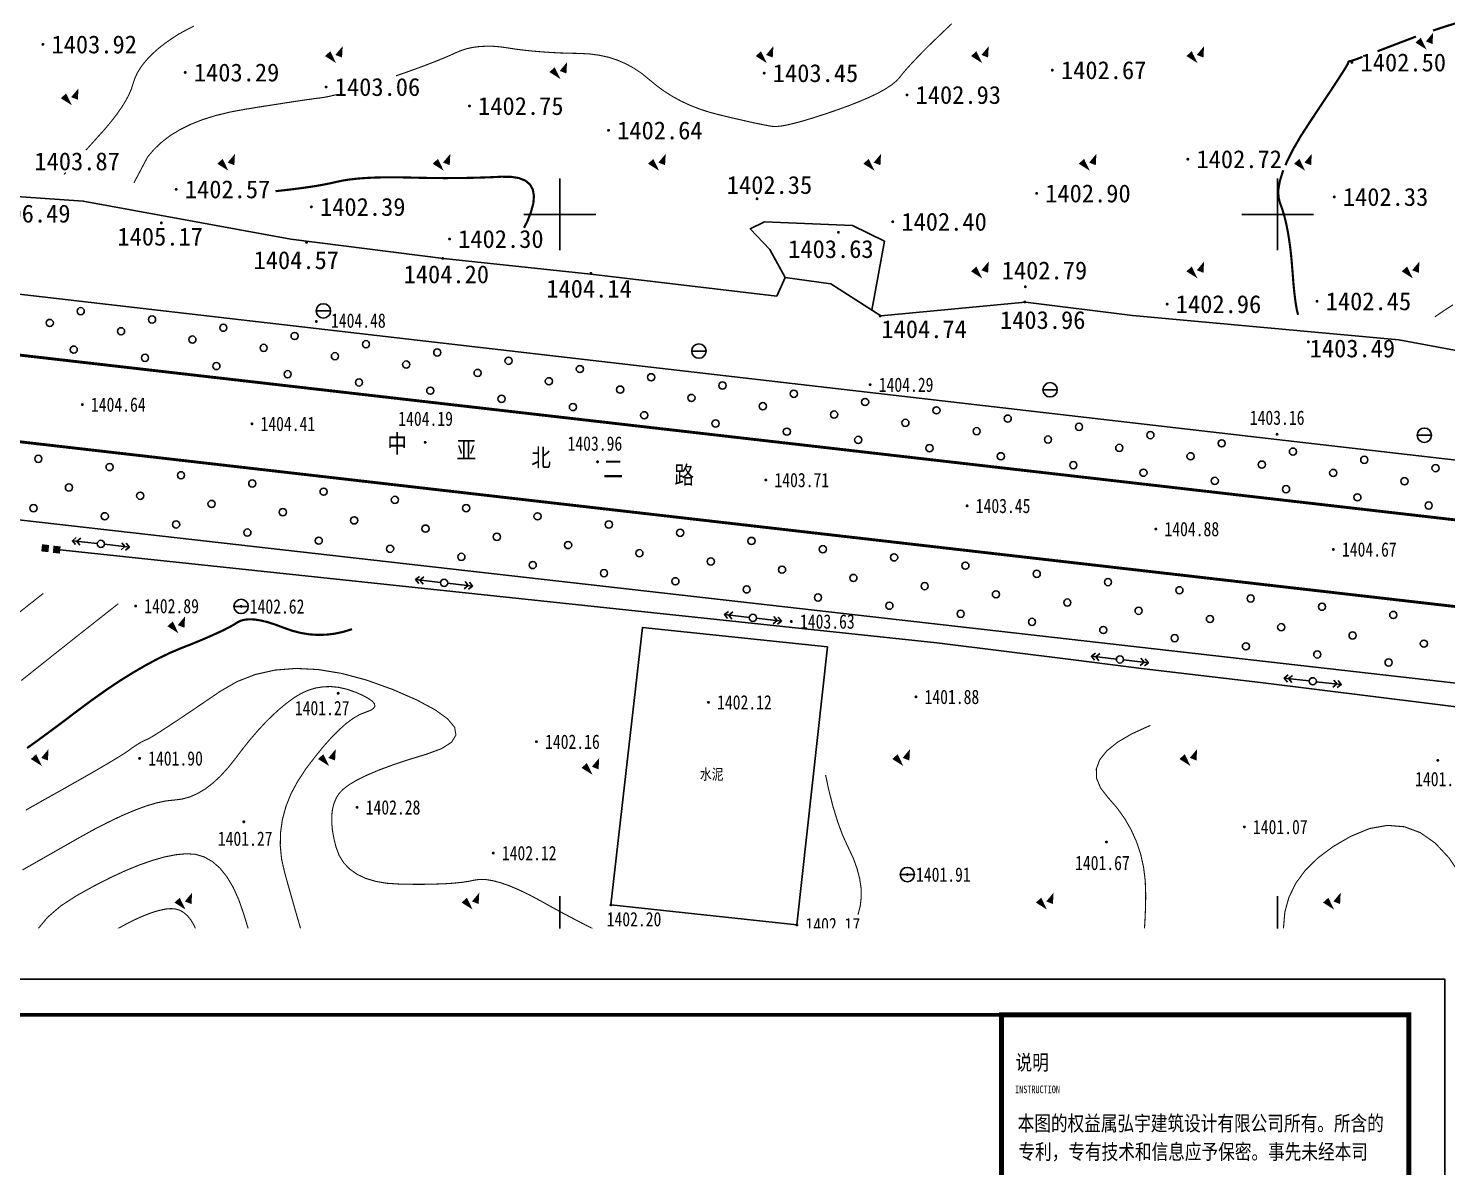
# Model space of a CAD drawing. Header units: inches. Extents: x -2316 to 955, y -265 to 742.
# Drawn here: x 456.2 to 653.8, y 128.9 to 287.6 of the extents above; entities that cross this region are included whole.
import ezdxf
from ezdxf.enums import TextEntityAlignment as Align
from ezdxf.xclip import XClip

# ---------------------------------------------------------------- set-up
doc = ezdxf.new("R2010")
doc.units = ezdxf.units.IN
doc.header["$LTSCALE"] = 1000
doc.header["$MEASUREMENT"] = 0
doc.header["$XCLIPFRAME"] = 0
doc.layers.add('周边地形图', color=8, linetype='Continuous')
doc.layers.add('文字和字符', color=7, linetype='Continuous')
doc.styles.add('-宋体', font='', dxfattribs={"width": 0.8})
doc.styles.add('HZ', font='', dxfattribs={"width": 0.8})
doc.styles.get("Standard").update_dxf_attribs({"font": ''})
doc.styles.get('-宋体').set_extended_font_data('SimSun')
doc.styles.get('HZ').set_extended_font_data('SimSun')
doc.styles.get('Standard').set_extended_font_data('SimSun')

# ---------------------------------------------------------------- blocks, each defined once
blk = doc.blocks.new('gc090')
for points in [[(-1.02, 0.41, 1, 0, 0), (0.15, -0.9, 0, 0, 0)], [(1.07, 1.45, 0, 1, 0), (0.52, 0.05, 1, 1, 0)]]:
    blk.add_lwpolyline(points, format="xyseb")
blk = doc.blocks.new('GC042')
blk.add_line((-1, 0), (1, 0))
blk.add_circle((0, 0), 1)
blk = doc.blocks.new('gc170')
at = {"linetype": 'Continuous'}
blk.add_circle((0, 0), 0.5, dxfattribs=at)
blk = doc.blocks.new('gc013a')
at = {"linetype": 'Continuous'}
blk.add_line((0.5, 0), (4, 0), dxfattribs=at)
at = {"linetype": 'Continuous', "flags": 128}
for points in [[(2.88, 0.5), (3.38, 0), (2.88, -0.5)], [(3.5, 0.5), (4, 0), (3.5, -0.5)]]:
    blk.add_lwpolyline(points, dxfattribs=at)
blk = doc.blocks.new('GC200')
at = {"linetype": 'Continuous', "const_width": 0.2, "flags": 128}
blk.add_lwpolyline([(-0.1, 0, 1), (0.1, 0, 1)], format="xyb", close=True, dxfattribs=at)
blk = doc.blocks.new('GC002')
at = {"const_width": 1}
blk.add_lwpolyline([(-0.5, 0), (0.5, 0)], dxfattribs=at)
blk = doc.blocks.new('xzdxt')
at = {"layer": '周边地形图'}
for p, q in [((151.75, -375.5), (151.75, -365.5)), ((251.75, -375.5), (251.75, -365.5)), ((146.75, -370.5), (156.75, -370.5)), ((246.75, -370.5), (256.75, -370.5)), ((151.75, -475.5), (151.75, -465.5)), ((251.75, -475.5), (251.75, -465.5))]:
    blk.add_line(p, q, dxfattribs=at)
at = {"layer": '周边地形图', "flags": 128}
for points in [[(68.77, -367.49), (85.37, -368.66), (114.27, -373.95), (135.54, -376.64), (156.09, -378.82), (181.97, -381.92), (183.14, -379.29)], [(252.82, -401.99), (-148.25, -355.67)], [(178.27, -372.51), (180.26, -371.54), (192.54, -372.04), (196.96, -374.26), (195.21, -383.84)], [(178.28, -372.51), (178.27, -372.51), (181.03, -375.41), (183.14, -379.29), (189.52, -380.2), (196.48, -384.66), (216.62, -382.72), (231.52, -384.59), (231.52, -384.59), (231.52, -384.59), (268.64, -387.98), (303.15, -394.39), (319.45, -397.07), (339.52, -401.89), (351.75, -401.13)], [(-102.38, -392.75), (185.16, -425.44)], [(351.75, -413.41), (252.82, -401.99)], [(351.75, -448.44), (249.35, -435.74), (233.17, -433.82), (223.29, -432.57), (204.25, -430.2), (81.67, -417.22)], [(185.16, -425.44), (351.75, -444.37)]]:
    blk.add_lwpolyline(points, dxfattribs=at)
at = {"layer": '周边地形图'}
for points, const_width in [([(128.93, -351.2), (130.06, -350.81), (131.35, -350.35), (132.56, -349.91), (133.68, -349.48), (134.71, -349.08), (135.66, -348.69), (136.52, -348.32), (137.29, -347.97), (138.04, -347.66), (138.83, -347.41), (139.67, -347.23), (140.55, -347.12), (141.47, -347.07), (142.44, -347.08), (143.45, -347.16), (144.51, -347.31), (145.6, -347.48), (146.75, -347.62), (147.93, -347.75), (149.16, -347.85), (150.43, -347.94), (151.74, -348.01), (153.1, -348.05), (154.51, -348.08), (155.9, -348.15), (157.25, -348.33), (158.54, -348.61), (159.77, -349.01), (160.95, -349.52), (162.08, -350.14), (163.16, -350.86), (164.18, -351.7), (165.21, -352.55), (166.29, -353.34), (167.43, -354.06), (168.62, -354.71), (169.88, -355.3), (171.19, -355.81), (172.56, -356.26), (173.99, -356.64), (175.38, -356.97), (176.64, -357.26), (177.77, -357.52), (178.77, -357.74), (179.63, -357.92), (180.37, -358.07), (180.98, -358.18), (181.46, -358.25), (181.96, -358.26), (182.63, -358.19), (183.48, -358.03), (184.5, -357.79), (185.7, -357.46), (187.07, -357.05), (188.61, -356.55), (190.33, -355.97), (192.04, -355.35), (193.58, -354.74), (194.94, -354.15), (196.13, -353.58), (197.14, -353.01), (197.97, -352.47), (198.62, -351.93), (199.1, -351.41), (199.53, -350.86), (200.06, -350.24), (200.69, -349.55), (201.4, -348.79), (202.21, -347.95), (203.12, -347.04), (204.12, -346.07), (205.21, -345.02), (206.36, -343.93)], 0.15), ([(85.73, -361.56), (88.4, -358.6), (89.27, -357.55), (90.04, -356.55), (90.7, -355.61), (91.26, -354.71), (91.71, -353.86), (92.06, -353.06), (92.29, -352.32), (92.53, -351.6), (92.85, -350.89), (93.27, -350.18), (93.78, -349.47), (94.38, -348.77), (95.07, -348.07), (95.86, -347.37), (96.74, -346.68), (97.68, -346.02), (98.66, -345.39), (99.69, -344.82), (100.75, -344.28)], 0.15), ([(273.4, -344.89), (273.8, -344.75), (275.22, -344.29), (276.56, -343.88)], 0.3), ([(265.66, -347.78), (265.99, -347.65), (267.4, -347.11), (269.02, -346.49), (270.7, -345.85), (271.02, -345.73)], 0.3), ([(252.83, -363.66), (253.08, -363.07), (253.9, -361.44), (254.94, -359.65), (256.19, -357.71), (257.45, -355.81), (258.55, -354.16), (259.48, -352.75), (260.24, -351.59), (260.83, -350.67), (261.25, -350), (261.5, -349.58), (261.58, -349.4), (261.58, -349.34), (261.59, -349.29), (261.61, -349.25), (261.64, -349.22), (261.68, -349.19), (261.73, -349.17), (261.78, -349.16), (261.85, -349.16), (262.02, -349.11), (262.4, -348.99), (262.98, -348.78), (263.57, -348.56)], 0.3), ([(92.42, -366.12), (94.34, -362.49), (95.19, -361.49), (96.24, -360.48), (97.44, -359.55), (98.8, -358.72), (100.3, -357.97), (101.97, -357.31), (103.79, -356.74), (105.76, -356.26), (107.89, -355.86), (109.97, -355.53), (111.82, -355.24), (113.42, -354.99), (114.79, -354.78), (115.91, -354.61), (116.8, -354.48), (117.45, -354.39), (117.86, -354.34), (118.16, -354.31), (118.49, -354.26), (118.84, -354.21), (119.22, -354.14), (119.63, -354.06), (120.06, -353.96), (120.51, -353.86), (120.67, -353.82)], 0.15), ([(82.69, -364.94), (82.93, -364.66)], 0.15), ([(146.76, -372.38), (147.24, -371.45), (147.72, -370.22), (148.06, -368.99), (148.15, -367.93), (147.99, -367.05), (147.6, -366.34), (146.96, -365.81), (146.08, -365.45), (144.96, -365.27), (143.59, -365.26), (142.09, -365.33), (140.56, -365.38), (139, -365.42), (137.41, -365.44), (135.79, -365.45), (134.14, -365.44), (132.46, -365.41), (130.75, -365.37), (129.08, -365.34), (127.53, -365.34), (126.1, -365.37), (124.78, -365.43), (123.58, -365.52), (122.49, -365.64), (121.52, -365.79), (120.67, -365.97)], 0.3), ([(254.59, -384.5), (254.41, -383.75), (254.25, -382.8), (254.1, -381.64), (253.96, -380.28), (253.84, -378.72), (253.71, -377.12), (253.56, -375.62), (253.38, -374.23), (253.17, -372.95), (252.94, -371.78), (252.68, -370.73), (252.39, -369.77), (252.08, -368.93), (251.86, -368.07), (251.85, -367.05), (252.05, -365.88), (252.46, -364.55), (252.54, -364.36)], 0.3), ([(120.67, -365.97), (119.83, -366.16), (118.9, -366.35), (117.88, -366.53), (116.77, -366.7), (115.57, -366.87), (114.28, -367.03), (112.91, -367.19), (112.15, -367.27)], 0.3), ([(273.64, -384.79), (274.93, -383.91), (276.19, -383.1)], 0.15), ([(122.81, -428.3), (121.61, -428.67), (120.4, -428.93), (119.21, -429.07), (118.01, -429.1), (116.82, -429.02), (115.63, -428.82), (114.44, -428.51), (113.26, -428.09), (112.13, -427.67), (111.09, -427.33), (110.14, -427.1), (109.28, -426.96), (108.52, -426.92), (107.86, -426.98), (107.28, -427.13), (106.8, -427.38), (106.3, -427.7), (105.66, -428.05), (104.88, -428.45), (103.97, -428.87), (102.92, -429.34), (101.74, -429.85), (100.42, -430.39), (98.97, -430.96), (97.41, -431.62), (95.78, -432.41), (94.08, -433.32), (92.31, -434.35), (90.46, -435.5), (88.55, -436.78), (86.56, -438.19), (84.51, -439.71), (82.51, -441.23), (80.68, -442.59), (79.03, -443.8), (77.55, -444.86)], 0.3), ([(191.7, -471.01), (191.6, -471.14), (190.93, -471.94), (190.21, -472.62), (189.44, -473.18), (188.63, -473.62), (187.78, -473.95), (186.88, -474.15), (185.85, -474.28), (184.64, -474.36), (183.22, -474.4), (181.62, -474.4), (179.81, -474.36), (177.82, -474.27), (175.62, -474.14), (173.23, -473.96), (170.84, -473.75), (168.64, -473.52), (166.63, -473.25), (164.81, -472.95), (163.18, -472.63), (161.73, -472.27), (160.48, -471.89), (159.41, -471.48), (158.4, -471.02), (157.31, -470.5), (156.14, -469.93), (154.89, -469.29), (153.56, -468.6), (152.15, -467.85), (150.66, -467.04), (149.09, -466.17), (147.53, -465.33), (146.09, -464.64), (144.76, -464.07), (143.54, -463.64), (142.44, -463.35), (141.45, -463.19), (140.57, -463.17), (139.8, -463.28), (139.02, -463.44), (138.09, -463.58), (137.02, -463.69), (135.8, -463.77), (134.43, -463.82), (132.92, -463.85), (131.27, -463.85), (129.46, -463.82), (127.69, -463.71), (126.1, -463.44), (124.7, -463.02), (123.5, -462.45), (122.48, -461.73), (121.65, -460.86), (121.02, -459.84), (120.58, -458.67), (120.28, -457.46), (120.08, -456.34), (119.98, -455.29), (119.98, -454.32), (120.08, -453.42), (120.28, -452.61), (120.59, -451.88), (120.99, -451.22), (121.57, -450.6), (122.42, -449.96), (123.53, -449.3), (124.92, -448.63), (126.56, -447.93), (128.48, -447.22), (130.65, -446.49), (133.1, -445.75), (135.28, -444.95), (136.68, -444.05), (137.28, -443.06), (137.1, -441.98), (136.13, -440.8), (134.37, -439.53), (131.83, -438.17), (128.49, -436.71), (124.85, -435.4), (121.39, -434.47), (118.11, -433.93), (115.01, -433.77), (112.09, -434), (109.35, -434.61), (106.78, -435.61), (104.4, -436.99), (102.24, -438.47), (100.32, -439.77), (98.67, -440.88), (97.26, -441.81), (96.11, -442.56), (95.22, -443.12), (94.58, -443.5), (94.19, -443.69), (93.92, -443.8), (93.65, -443.94), (93.36, -444.09), (93.05, -444.27), (92.74, -444.47), (92.41, -444.68), (92.07, -444.92), (91.72, -445.18), (91.22, -445.53), (90.44, -446.02), (89.38, -446.67), (88.04, -447.46), (86.42, -448.4), (84.52, -449.48), (82.33, -450.72), (79.86, -452.1), (77.36, -453.52)], 0.15), ([(76.9, -461.85), (78.58, -460.9), (80.42, -459.85), (82.44, -458.7), (84.62, -457.46), (86.81, -456.24), (88.86, -455.19), (90.76, -454.28), (92.51, -453.54), (94.12, -452.94), (95.58, -452.51), (96.89, -452.23), (98.06, -452.11), (99.15, -451.97), (100.23, -451.67), (101.31, -451.19), (102.39, -450.54), (103.46, -449.72), (104.52, -448.73), (105.58, -447.56), (106.64, -446.22), (107.68, -444.85), (108.72, -443.56), (109.74, -442.38), (110.76, -441.28), (111.77, -440.28), (112.76, -439.38), (113.75, -438.57), (114.72, -437.86), (115.71, -437.26), (116.71, -436.81), (117.74, -436.5), (118.8, -436.33), (119.87, -436.3), (120.97, -436.41), (122.1, -436.67), (123.25, -437.07), (124.29, -437.52), (125.08, -437.95), (125.63, -438.34), (125.93, -438.71), (125.99, -439.05), (125.8, -439.35), (125.36, -439.63), (124.68, -439.88), (123.85, -440.21), (122.96, -440.73), (122.01, -441.43), (121.01, -442.32), (119.94, -443.4), (118.82, -444.66), (117.64, -446.11), (116.39, -447.75), (115.24, -449.5), (114.3, -451.25), (113.59, -453.03), (113.11, -454.82), (112.85, -456.63), (112.81, -458.46), (112.99, -460.31), (113.41, -462.17), (113.91, -463.98), (114.4, -465.69), (114.85, -467.29), (115.28, -468.77), (115.68, -470.15), (116.05, -471.42), (116.4, -472.58), (116.72, -473.63), (117.01, -474.59), (117.28, -475.48), (117.52, -476.31), (117.74, -477.08), (117.93, -477.78), (118.09, -478.41), (118.24, -478.98), (118.35, -479.48), (118.47, -479.92), (118.62, -480.29), (118.81, -480.59), (119.02, -480.84), (119.27, -481.01), (119.55, -481.13), (119.87, -481.17), (120.21, -481.16), (120.61, -481.09), (121.07, -481), (121.6, -480.89), (122.2, -480.75), (122.87, -480.59), (123.61, -480.4), (124.42, -480.19), (125.29, -479.95), (126.26, -479.68), (127.33, -479.39), (128.52, -479.08), (129.82, -478.74), (131.23, -478.38), (132.75, -477.99), (134.38, -477.58), (136.12, -477.14), (137.83, -476.74), (139.38, -476.42), (140.76, -476.2), (141.98, -476.06), (143.04, -476.01), (143.92, -476.06), (144.65, -476.19), (145.21, -476.41), (145.86, -476.75), (146.89, -477.25), (148.29, -477.9), (150.05, -478.71), (152.18, -479.67), (154.68, -480.79), (157.54, -482.07), (160.78, -483.5), (164.01, -484.91), (166.88, -486.14), (169.39, -487.19), (171.54, -488.06), (173.32, -488.74), (174.74, -489.24), (175.8, -489.55), (176.5, -489.68), (177.01, -489.71), (177.54, -489.73), (178.08, -489.73), (178.63, -489.71), (179.19, -489.67), (179.75, -489.62), (180.33, -489.55), (180.92, -489.47), (181.6, -489.33), (182.46, -489.1), (183.5, -488.79), (184.71, -488.39), (186.1, -487.91), (187.66, -487.33), (189.41, -486.67), (191.32, -485.92), (193.44, -485.14), (195.79, -484.37), (198.36, -483.61), (201.16, -482.87), (202.67, -482.5)], 0.15), ([(220.43, -478.94), (221.31, -478.77), (223.99, -478.24), (226.21, -477.77), (227.98, -477.36), (229.3, -477.01), (230.16, -476.73), (230.57, -476.5), (230.76, -476.3), (230.95, -476.08), (231.16, -475.84), (231.37, -475.6), (231.59, -475.33), (231.82, -475.06), (232.05, -474.77), (232.3, -474.46), (232.53, -474.04), (232.74, -473.42), (232.92, -472.58), (233.06, -471.54), (233.18, -470.29), (233.27, -468.83), (233.34, -467.16), (233.37, -465.28), (233.3, -463.33), (233.07, -461.46), (232.67, -459.67), (232.1, -457.95), (231.36, -456.3), (230.46, -454.72), (229.39, -453.22), (228.15, -451.8), (227.08, -450.43), (226.53, -449.09), (226.49, -447.78), (226.96, -446.5), (227.95, -445.26), (229.46, -444.04), (231.48, -442.86), (234.01, -441.71)], 0.15), ([(188.78, -448.63), (189.18, -450.54), (189.8, -452.99), (190.47, -455.17), (191.18, -457.09), (191.94, -458.74), (192.64, -460.23), (193.16, -461.67), (193.52, -463.06), (193.72, -464.39), (193.74, -465.67), (193.6, -466.9), (193.29, -468.07)], 0.15), ([(250.38, -480.56), (250.47, -480.52), (251.61, -479.44), (252.41, -478.07), (252.87, -476.42), (252.99, -474.47), (252.76, -472.24), (252.56, -469.92), (252.75, -467.73), (253.32, -465.66), (254.27, -463.71), (255.61, -461.89), (257.34, -460.19), (259.45, -458.61), (261.94, -457.16), (264.56, -456.08), (267.05, -455.64), (269.4, -455.83), (271.61, -456.65), (273.69, -458.1), (275.64, -460.19), (277.45, -462.9), (278.79, -465.59)], 0.15), ([(76.26, -486.14), (77.75, -486.25), (78.79, -485.92), (79.38, -485.15), (79.54, -483.94), (79.24, -482.3), (78.5, -480.22), (77.74, -477.97), (77.42, -475.84)], 0.15), ([(77.52, -473.82), (78.06, -471.92), (79.01, -470.12), (80.4, -468.44), (82.22, -466.87), (84.46, -465.42), (86.84, -464.1), (89.09, -462.95), (91.2, -461.97), (93.17, -461.16), (95.01, -460.52), (96.7, -460.04), (98.26, -459.73), (99.68, -459.59), (100.98, -459.67), (102.2, -460.03), (103.34, -460.67), (104.39, -461.58), (105.35, -462.77), (106.23, -464.23), (107.02, -465.97), (107.72, -467.99), (108.38, -470.15), (109.01, -472.33), (109.62, -474.53), (110.22, -476.75), (110.79, -478.98), (111.34, -481.22), (111.88, -483.48), (112.39, -485.76), (112.97, -487.89), (113.71, -489.7), (114.61, -491.2), (115.67, -492.38), (116.88, -493.24), (118.25, -493.79), (119.77, -494.02), (121.45, -493.93), (123.21, -493.68), (124.97, -493.39), (126.73, -493.07), (128.48, -492.72), (130.22, -492.34), (131.97, -491.94), (133.71, -491.5), (135.45, -491.03), (137.12, -490.57), (138.65, -490.15), (140.04, -489.76), (141.29, -489.42), (142.4, -489.11), (143.38, -488.85), (144.22, -488.62), (144.92, -488.43), (145.71, -488.36), (146.84, -488.49), (148.3, -488.82), (150.1, -489.35), (152.23, -490.07), (154.69, -491), (157.49, -492.12), (160.61, -493.44), (163.75, -494.77), (166.56, -495.93), (169.04, -496.92), (171.2, -497.72), (173.04, -498.36), (174.56, -498.82), (175.75, -499.11), (176.62, -499.22), (177.33, -499.23), (178.03, -499.2), (178.72, -499.15), (179.41, -499.06), (180.1, -498.94), (180.78, -498.79), (181.45, -498.61), (182.12, -498.4), (182.89, -498.13), (183.86, -497.77), (185.02, -497.33), (186.39, -496.81), (187.96, -496.21), (189.73, -495.52), (191.7, -494.75), (193.87, -493.9), (196.21, -493.02), (198.67, -492.18), (201.27, -491.38), (203.99, -490.62), (206.85, -489.89), (209.83, -489.2), (212.94, -488.55), (216.19, -487.94), (219.33, -487.36), (222.17, -486.8), (224.69, -486.26), (226.89, -485.75)], 0.15)]:
    blk.add_lwpolyline(points, dxfattribs=dict(at, const_width=const_width))
at = {"layer": '周边地形图', "const_width": 0.2, "flags": 128}
for points in [[(79.64, -346.82, 1), (79.84, -346.82, 1)], [(262, -349.33, 1), (262.2, -349.33, 1)], [(99.47, -350.73, 1), (99.67, -350.73, 1)], [(180.12, -350.82, 1), (180.32, -350.82, 1)], [(220.26, -350.41, 1), (220.46, -350.41, 1)], [(119.1, -352.75, 1), (119.3, -352.75, 1)], [(139.07, -355.4, 1), (139.27, -355.4, 1)], [(200.01, -353.86, 1), (200.21, -353.86, 1)], [(158.44, -358.8, 1), (158.64, -358.8, 1)], [(239.14, -362.81, 1), (239.34, -362.81, 1)], [(98.22, -367.01, 1), (98.42, -367.01, 1)], [(218.07, -367.58, 1), (218.27, -367.58, 1)], [(117.05, -369.46, 1), (117.25, -369.46, 1)], [(179.13, -368.33, 1), (179.33, -368.33, 1)], [(259.53, -368.07, 1), (259.73, -368.07, 1)], [(198.03, -371.53, 1), (198.23, -371.53, 1)], [(96.14, -371.69, 1), (96.34, -371.69, 1)], [(190.46, -373.01, 1), (190.66, -373.01, 1)], [(116.37, -374.41, 1), (116.57, -374.41, 1)], [(136.29, -373.93, 1), (136.49, -373.93, 1)], [(135.34, -376.64, 1), (135.54, -376.64, 1)], [(155.99, -378.72, 1), (156.19, -378.72, 1)], [(216.5, -380.59, 1), (216.7, -380.59, 1)], [(216.42, -382.72, 1), (216.62, -382.72, 1)], [(236.26, -383.01, 1), (236.46, -383.01, 1)], [(257.14, -382.61, 1), (257.34, -382.61, 1)], [(196.28, -384.66, 1), (196.48, -384.66, 1)], [(255.93, -388.27, 1), (256.13, -388.27, 1)]]:
    blk.add_lwpolyline(points, format="xyb", close=True, dxfattribs=at)
at = {"layer": '周边地形图', "flags": 128}
for points, const_width in [([(-148.25, -364.3), (229.34, -407.66)], 0.4), ([(-148.25, -376.38), (351.75, -433.79)], 0.4), ([(229.34, -407.66), (351.75, -421.71)], 0.4), ([(79.8, -423.32), (76.09, -426.25)], 0.15)]:
    blk.add_lwpolyline(points, dxfattribs=dict(at, const_width=const_width))
at = {"layer": '周边地形图', "const_width": 0.15}
blk.add_lwpolyline([(90.25, -424.75, 0.000383), (86.9, -427.39, 0.000718), (85.11, -428.8, 0.000002), (80.63, -432.35, 0.000366), (80.61, -432.37, 0.00058), (78.84, -433.78, 0.000485), (76.73, -435.46, 0.000826)], format="xyb", dxfattribs=at)
at = {"layer": '周边地形图', "flags": 128}
blk.add_lwpolyline([(184.78, -469.52), (158.87, -466.72), (163.25, -428.05), (189.06, -430.78)], close=True, dxfattribs=at)
at = {"layer": '周边地形图', "const_width": 0.15, "flags": 128}
blk.add_lwpolyline([(87.54, -478.46), (87.07, -477.11), (86.82, -475.84), (86.79, -474.66), (86.99, -473.58), (87.42, -472.58), (88.07, -471.66), (88.94, -470.84), (90.04, -470.11), (91.21, -469.46), (92.32, -468.89), (93.36, -468.41), (94.33, -468.01), (95.24, -467.69), (96.07, -467.46), (96.84, -467.3), (97.54, -467.24), (98.18, -467.28), (98.78, -467.45), (99.34, -467.77), (99.86, -468.21), (100.34, -468.8), (100.77, -469.52), (101.16, -470.38), (101.51, -471.37), (101.86, -472.61), (102.28, -474.17), (102.77, -476.07), (103.31, -478.31), (103.92, -480.88), (104.59, -483.78), (105.32, -487.02), (106.11, -490.59), (106.73, -493.94), (106.95, -496.47), (106.75, -498.2), (106.15, -499.13), (105.13, -499.26), (103.72, -498.58), (101.89, -497.1), (99.65, -494.81), (97.33, -492.2), (95.24, -489.75), (93.37, -487.47), (91.75, -485.34), (90.35, -483.38), (89.18, -481.58), (88.25, -479.94)], close=True, dxfattribs=at)
at = {"layer": '周边地形图', "color": 8}
for name, p in [('gc090', (272.34, -346.64)), ('gc090', (120.43, -348.52)), ('gc090', (180.43, -348.52)), ('gc090', (210.43, -348.52)), ('gc090', (240.43, -348.52)), ('gc090', (151.69, -350.75)), ('gc090', (83.63, -354.4)), ('gc090', (105.43, -363.52)), ('gc090', (135.43, -363.52)), ('gc090', (165.43, -363.52)), ('gc090', (195.43, -363.52)), ('gc090', (225.43, -363.52)), ('gc090', (255.43, -363.52)), ('gc090', (210.43, -378.52)), ('gc090', (240.43, -378.52)), ('gc090', (270.43, -378.52)), ('GC042', (118.82, -383.95)), ('GC200', (117.84, -385.43)), ('GC042', (171.13, -389.55)), ('GC200', (194.98, -394.24)), ('GC042', (220.05, -394.95)), ('GC200', (85.24, -397.01)), ('GC200', (108.86, -399.69)), ('GC200', (251.67, -401.14)), ('GC042', (272.18, -401.28)), ('GC200', (133, -402.27)), ('GC200', (157.01, -404.98)), ('GC200', (180.45, -407.52)), ('GC200', (208.49, -411.12)), ('GC200', (234.78, -414.35)), ('gc170', (87.82, -416.42)), ('GC200', (259.51, -417.19)), ('gc170', (135.63, -421.84)), ('GC042', (107.36, -425.13)), ('GC200', (92.66, -425.08)), ('gc090', (98.48, -427.97)), ('GC200', (107.36, -425.13)), ('gc170', (178.65, -426.72)), ('GC200', (184.01, -427.23)), ('gc170', (229.78, -432.52)), ('gc170', (256.64, -435.56)), ('GC200', (120.88, -437.23)), ('GC200', (172.46, -438.49)), ('GC200', (201.36, -437.73)), ('gc090', (79.46, -446.47)), ('gc090', (119.46, -446.47)), ('GC200', (148.5, -443.98)), ('gc090', (199.46, -446.47)), ('gc090', (239.46, -446.47)), ('GC200', (93.21, -446.31)), ('gc090', (156.17, -447.7)), ('GC200', (274.06, -446.59)), ('GC200', (123.51, -453.13)), ('GC200', (107.73, -455.14)), ('GC200', (247.11, -455.86)), ('GC200', (227.9, -457.96)), ('GC200', (142.48, -459.5)), ('GC042', (200.17, -462.49)), ('GC200', (200.17, -462.49)), ('gc090', (99.46, -466.47)), ('gc090', (139.46, -466.47)), ('gc090', (219.46, -466.47)), ('gc090', (259.46, -466.47)), ('GC200', (158.87, -466.72)), ('GC200', (184.78, -469.52))]:
    blk.add_blockref(name, p, dxfattribs=at)
for name, p, rotation in [('gc170', (80.7, -385.63), 353.3326252150445), ('gc170', (85.01, -384), 353.3927434784629), ('gc170', (94.95, -385.15), 353.3927434784629), ('gc170', (90.63, -386.79), 353.3326252150445), ('gc170', (104.88, -386.3), 353.3927434784629), ('gc170', (114.81, -387.45), 353.3927434784629), ('gc170', (84.04, -389.35), 353.4348483655157), ('gc170', (100.57, -387.95), 353.3326252150445), ('gc170', (110.5, -389.11), 353.3326252150445), ('gc170', (124.75, -388.6), 353.3927434784629), ('gc170', (134.68, -389.75), 353.3927434784629), ('gc170', (93.97, -390.49), 353.4348483655157), ('gc170', (103.91, -391.64), 353.4348483655157), ('gc170', (120.43, -390.27), 353.3326252150445), ('gc170', (130.36, -391.43), 353.3326252150445), ('gc170', (144.61, -390.9), 353.3927434784629), ('gc170', (113.84, -392.78), 353.4348483655157), ('gc170', (140.3, -392.6), 353.3326252150445), ('gc170', (154.55, -392.05), 353.3927434784629), ('gc170', (164.48, -393.2), 353.3927434784629), ('gc170', (123.78, -393.92), 353.4348483655157), ('gc170', (133.71, -395.07), 353.4348483655157), ('gc170', (150.23, -393.76), 353.3326252150445), ('gc170', (160.16, -394.92), 353.3326252150445), ('gc170', (174.42, -394.35), 353.3927434784629), ('gc170', (184.35, -395.5), 353.3927434784629), ('gc170', (143.64, -396.21), 353.4348483655157), ('gc170', (153.58, -397.35), 353.4348483655157), ('gc170', (170.09, -396.08), 353.3326252150445), ('gc170', (180.03, -397.24), 353.3326252150445), ('gc170', (194.28, -396.65), 353.3927434784629), ('gc170', (163.51, -398.5), 353.4348483655157), ('gc170', (173.45, -399.64), 353.4348483655157), ('gc170', (189.96, -398.4), 353.3326252150445), ('gc170', (199.89, -399.56), 353.3326252150445), ('gc170', (204.22, -397.81), 353.3927434784629), ('gc170', (214.15, -398.96), 353.3927434784629), ('gc170', (183.38, -400.78), 353.4348483655157), ('gc170', (209.82, -400.72), 353.3326252150445), ('gc170', (224.08, -400.11), 353.3927434784629), ('gc170', (234.02, -401.26), 353.3927434784629), ('gc170', (193.32, -401.93), 353.4348483655157), ('gc170', (203.25, -403.07), 353.4348483655157), ('gc170', (219.76, -401.88), 353.3326252150445), ('gc170', (229.69, -403.04), 353.3326252150445), ('gc170', (243.95, -402.41), 353.3927434784629), ('gc170', (253.88, -403.56), 353.3927434784629), ('gc170', (79.11, -404.57), 353.4257022873044), ('gc170', (213.19, -404.21), 353.4348483655157), ('gc170', (223.29, -405.45), 353.3927434784629), ('gc170', (239.62, -404.21), 353.3326252150445), ('gc170', (249.55, -405.37), 353.3326252150445), ('gc170', (263.82, -404.71), 353.3927434784629), ('gc170', (89.04, -405.71), 353.4257022873044), ('gc170', (98.98, -406.86), 353.4257022873044), ('gc170', (233.05, -406.5), 353.4348483655157), ('gc170', (259.49, -406.53), 353.3326252150445), ('gc170', (273.75, -405.86), 353.3927434784629), ('gc170', (83.37, -408.56), 353.4241549976628), ('gc170', (108.91, -408), 353.4257022873044), ('gc170', (118.85, -409.14), 353.4257022873044), ('gc170', (242.99, -407.64), 353.4348483655157), ('gc170', (252.92, -408.79), 353.4348483655157), ('gc170', (269.42, -407.69), 353.3326252150445), ('gc170', (78.43, -411.44), 353.5002548479811), ('gc170', (93.3, -409.71), 353.4241549976628), ('gc170', (103.24, -410.85), 353.4241549976628), ('gc170', (128.78, -410.29), 353.4257022873044), ('gc170', (138.71, -411.43), 353.4257022873044), ('gc170', (262.86, -409.93), 353.4348483655157), ('gc170', (272.79, -411.07), 353.4348483655157), ('gc170', (88.36, -412.57), 353.5002548479811), ('gc170', (113.17, -412), 353.4241549976628), ('gc170', (123.11, -413.14), 353.4241549976628), ('gc170', (148.65, -412.58), 353.4257022873044), ('gc170', (98.3, -413.71), 353.5002548479811), ('gc170', (108.23, -414.84), 353.5002548479811), ('gc170', (133.04, -414.29), 353.4241549976628), ('gc170', (142.98, -415.43), 353.4241549976628), ('gc170', (158.58, -413.72), 353.4257022873044), ('gc170', (168.52, -414.87), 353.4257022873044), ('GC002', (80.07, -417.02), 173.8392079963678), ('GC002', (81.67, -417.22), 173.700565536725), ('gc013a', (87.82, -416.42), 173.5323152689207), ('gc013a', (87.82, -416.42), 353.5323152689207), ('gc170', (118.17, -415.97), 353.5002548479811), ('gc170', (128.11, -417.1), 353.5002548479811), ('gc170', (152.91, -416.58), 353.4241549976628), ('gc170', (178.45, -416.01), 353.4257022873044), ('gc170', (188.39, -417.16), 353.4257022873044), ('gc170', (138.04, -418.23), 353.5002548479811), ('gc170', (147.98, -419.37), 353.5002548479811), ('gc170', (162.84, -417.72), 353.4241549976628), ('gc170', (172.78, -418.87), 353.4241549976628), ('gc170', (198.32, -418.3), 353.4257022873044), ('gc170', (157.91, -420.5), 353.5002548479811), ('gc170', (182.71, -420.01), 353.4241549976628), ('gc170', (192.65, -421.16), 353.4241549976628), ('gc170', (208.25, -419.45), 353.4257022873044), ('gc170', (218.19, -420.59), 353.4257022873044), ('gc013a', (135.63, -421.84), 173.5323152689207), ('gc013a', (135.63, -421.84), 353.5323152689207), ('gc170', (167.85, -421.63), 353.5002548479811), ('gc170', (177.78, -422.76), 353.5002548479811), ('gc170', (202.58, -422.3), 353.4241549976628), ('gc170', (228.12, -421.74), 353.4257022873044), ('gc170', (238.06, -422.88), 353.4257022873044), ('gc170', (187.72, -423.89), 353.5002548479811), ('gc170', (197.66, -425.03), 353.5002548479811), ('gc170', (212.51, -423.45), 353.4241549976628), ('gc170', (222.45, -424.59), 353.4241549976628), ('gc170', (247.99, -424.03), 353.4257022873044), ('gc170', (257.93, -425.17), 353.4257022873044), ('gc013a', (178.65, -426.72), 173.5323152689207), ('gc013a', (178.65, -426.72), 353.5323152689207), ('gc170', (207.59, -426.16), 353.5002548479811), ('gc170', (217.53, -427.29), 353.5002548479811), ('gc170', (232.38, -425.74), 353.4241549976628), ('gc170', (242.32, -426.88), 353.4241549976628), ('gc170', (267.86, -426.32), 353.4257022873044), ('gc170', (227.46, -428.42), 353.5002548479811), ('gc170', (252.25, -428.03), 353.4241549976628), ('gc170', (262.19, -429.18), 353.4241549976628), ('gc170', (237.4, -429.55), 353.5002548479811), ('gc170', (247.33, -430.69), 353.5002548479811), ('gc170', (272.12, -430.32), 353.4241549976628), ('gc013a', (229.78, -432.52), 173.5323152689207), ('gc013a', (229.78, -432.52), 353.5323152689207), ('gc170', (257.27, -431.82), 353.5002548479811), ('gc170', (267.21, -432.95), 353.5002548479811), ('gc013a', (256.64, -435.56), 173.5323152689207), ('gc013a', (256.64, -435.56), 353.5323152689207)]:
    blk.add_blockref(name, p, dxfattribs=dict(at, rotation=rotation))
at = {"layer": '周边地形图'}
for s, p in [('1403.92', (80.94, -346.82)), ('1403.29', (100.77, -350.73)), ('1403.45', (181.42, -350.82)), ('1402.67', (221.56, -350.41)), ('1402.50', (263.3, -349.33)), ('1403.06', (120.4, -352.75)), ('1402.93', (201.31, -353.86)), ('1402.75', (140.37, -355.4)), ('1402.64', (159.74, -358.8)), ('1403.87', (78.56, -363.11)), ('1402.72', (240.44, -362.81)), ('1402.35', (175.01, -366.4)), ('1402.57', (99.52, -367.01)), ('1402.90', (219.37, -367.58)), ('1402.33', (260.83, -368.07)), ('1406.49', (71.69, -370.39)), ('1402.39', (118.35, -369.46)), ('1402.40', (199.33, -371.53)), ('1405.17', (90.13, -373.6)), ('1402.30', (137.59, -373.93)), ('1403.63', (183.56, -375.33)), ('1404.57', (109.09, -376.88)), ('1402.79', (213.31, -378.31)), ('1404.20', (129.99, -378.85)), ('1404.14', (149.87, -380.85)), ('1402.96', (237.56, -383.01)), ('1402.45', (258.44, -382.61)), ('1403.96', (213.07, -385.22)), ('1404.74', (196.55, -386.49)), ('1403.49', (256.21, -389.18))]:
    blk.add_text(s, height=2.5, dxfattribs=at).set_placement(p, align=Align.MIDDLE_LEFT)
at = {"layer": '周边地形图', "style": 'HZ', "width": 0.8}
for s, p in [('1404.48', (119.88, -385.3)), ('1404.29', (196.18, -394.24)), ('1404.64', (86.44, -397.01)), ('1404.41', (110.06, -399.69)), ('1404.19', (129.25, -398.97)), ('1403.16', (247.87, -398.83)), ('1403.96', (152.83, -402.43)), ('1403.71', (181.65, -407.52)), ('1403.45', (209.69, -411.12)), ('1404.88', (235.98, -414.35)), ('1404.67', (260.71, -417.19)), ('1402.89', (93.86, -425.08)), ('1402.62', (108.56, -425.13)), ('1403.63', (185.21, -427.23)), ('1401.27', (114.84, -439.29)), ('1402.12', (173.66, -438.49)), ('1401.88', (202.56, -437.73)), ('1402.16', (149.7, -443.98)), ('1401.90', (94.41, -446.31)), ('1401.03', (270.9, -449.18)), ('1402.28', (124.71, -453.13)), ('1401.07', (248.31, -455.86)), ('1401.27', (104.11, -457.49)), ('1402.12', (143.68, -459.5)), ('1401.67', (223.53, -460.87)), ('1401.91', (201.37, -462.49)), ('1402.20', (158.28, -468.71)), ('1402.17', (185.98, -469.52))]:
    blk.add_text(s, height=2, dxfattribs=at).set_placement(p, align=Align.MIDDLE_LEFT)
for s, height, p in [('中', 2.5, (129.09, -402.4)), ('亚', 2.5, (138.72, -403.29)), ('北', 2.5, (149.14, -404.37)), ('二', 2.5, (159.18, -405.94)), ('路', 2.5, (169.08, -406.76)), ('水泥', 1.5, (172.91, -448.5))]:
    blk.add_text(s, height=height, dxfattribs=at).set_placement(p, align=Align.MIDDLE)
blk = doc.blocks.new('TKK')
at = {"layer": '文字和字符'}
blk.add_lwpolyline([(0, 0), (1189, 0), (1189, 841), (0, 841)], close=True, dxfattribs=at)
for points, const_width in [([(25, 10), (1179, 10), (1179, 831), (25, 831)], 1), ([(1065.4, 831), (1179, 831), (1179, 10.01), (1065.4, 10.01)], 1.42)]:
    blk.add_lwpolyline(points, close=True, dxfattribs=dict(at, const_width=const_width))
at = {"layer": '文字和字符', "color": 0, "style": '-宋体'}
for s, height, width, p in [('说明', 4.253, 0.8, (1069.32, 815.62)), ('INSTRUCTION', 2.1272, 0.75, (1069.17, 809.17)), ('本图的权益属弘宇建筑设计有限公司所有。所含的', 4.2532, 0.8, (1069.9, 798.65)), ('专利，专有技术和信息应予保密。事先未经本司', 4.2532, 0.8, (1070.11, 790.72))]:
    blk.add_text(s, height=height, dxfattribs=dict(at, width=width)).set_placement(p)

msp = doc.modelspace()

# ---------------------------------------------------------------- block references
at = {"xscale": 0.4995794785534144, "yscale": 0.4995794785534144, "zscale": 0.4995794785534144}
msp.add_blockref('TKK', (59.52, -265.06), dxfattribs=at)
at = {"layer": '周边地形图'}
ref = msp.add_blockref('xzdxt', (378.49, 632.14), dxfattribs=at)
XClip(ref).set_block_clipping_path([(-157.9355125933, -469.9870119662), (576.9011104744, 109.8829118801)])

doc.saveas('drawing.dxf')
